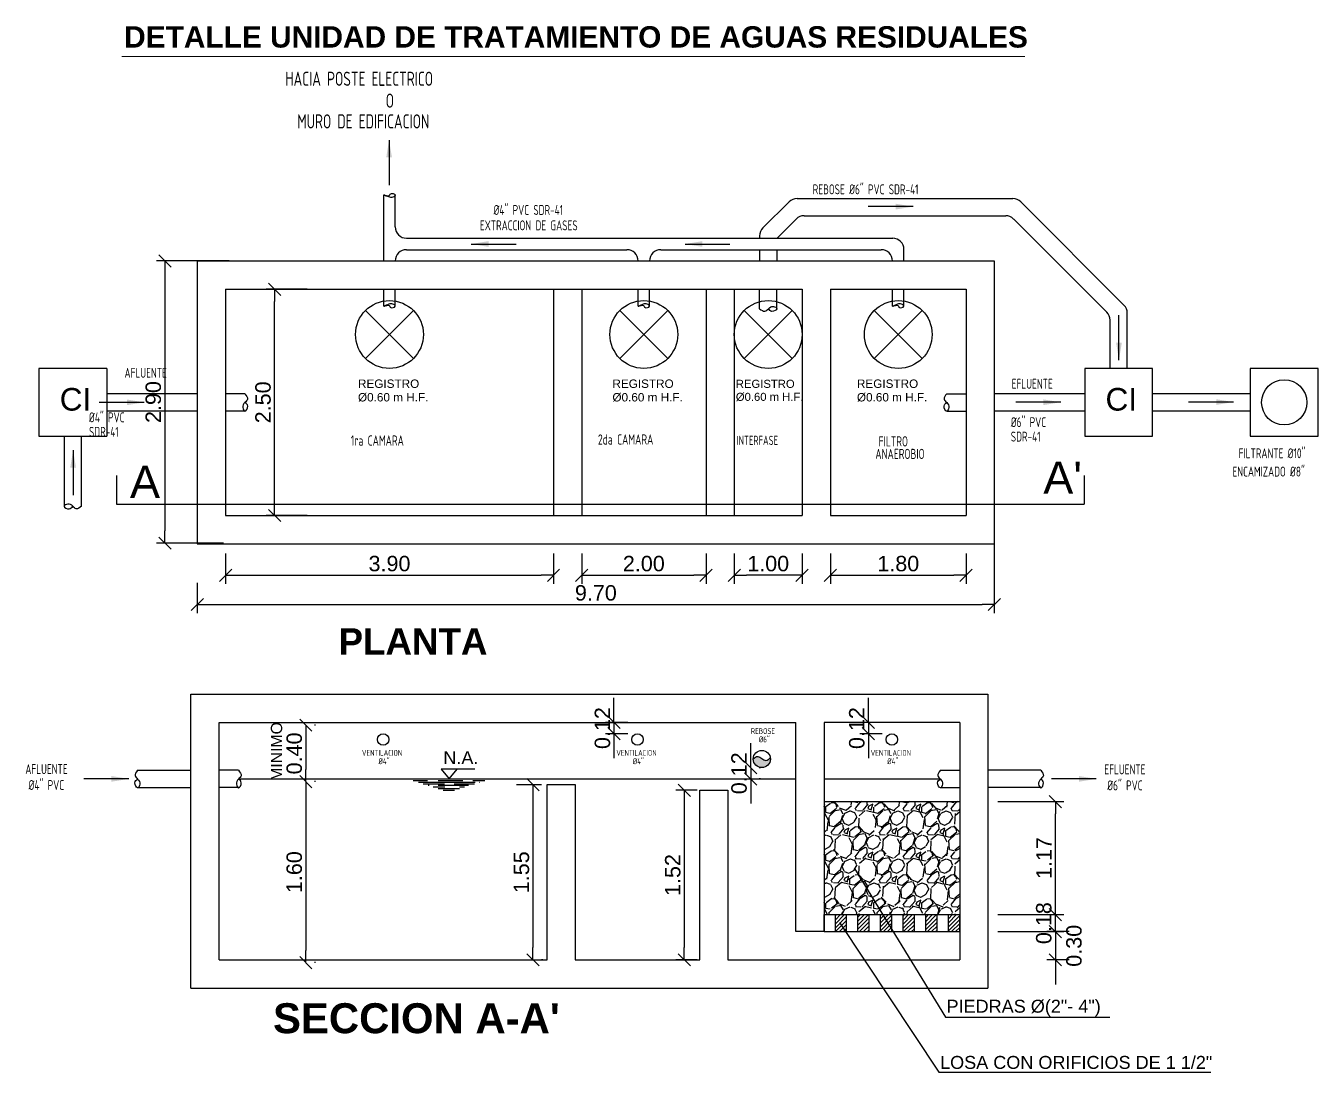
# Model space of a CAD drawing. Header units: feet. Extents: x 1019 to 2236, y -546 to 122.
# Drawn here: x 1083.32 to 1096.74, y -405.9 to -395.04 of the extents above; entities that cross this region are included whole.
import ezdxf

# ---------------------------------------------------------------- set-up
doc = ezdxf.new("R2010")
doc.units = ezdxf.units.FT
doc.header["$LTSCALE"] = 0.05
doc.header["$MEASUREMENT"] = 0
doc.layers.add('DAVID', color=5, linetype='Continuous')
doc.layers.add('S-TEXTO', color=3, linetype='Continuous')
doc.styles.add('arial', font='arial.ttf', dxfattribs={"height": 0.16})
doc.styles.add('RS80', font='archquik.shx', dxfattribs={"height": 0.25})
doc.styles.get("Standard").update_dxf_attribs({"font": 'arial.ttf'})
doc.dimstyles.new('Arch', dxfattribs={"dimtxt": 0.075762, "dimasz": 0.112241, "dimexe": 0.15875, "dimexo": 0.079375, "dimgap": 0.001587, "dimtad": 1, "dimzin": 3, "dimdsep": 46, "dimtxsty": 'arial', "dimblk": 'VW_SLASH', "dimcen": 0, "dimdle": 0.001587, "dimazin": 0, "dimtfac": 0.8, "dimtix": 1, "dimtmove": 0, "dimatfit": 0, "dimldrblk": 'VW_FILLEDARROW', "dimfxl": 1, "dimfrac": 2, "dimtolj": 1, "dimtzin": 3, "dimarcsym": 0})
doc.dimstyles.get("Standard").update_dxf_attribs({"dimtxt": 0.18, "dimasz": 0.18, "dimexe": 0.18, "dimexo": 0.0625, "dimgap": 0.09, "dimtad": 0, "dimtih": 1, "dimtoh": 1, "dimdec": 4, "dimzin": 0, "dimdsep": 46, "dimtxsty": 'Standard', "dimcen": 0.09, "dimadec": 0, "dimazin": 0, "dimtfac": 1, "dimtdec": 4, "dimtofl": 0, "dimtmove": 0, "dimatfit": 3, "dimfxl": 1, "dimtolj": 1, "dimtzin": 0, "dimarcsym": 0})

# ---------------------------------------------------------------- blocks, each defined once
blk = doc.blocks.new('VW_SLASH')
at = {"color": 0, "linetype": 'ByBlock', "lineweight": -2}
blk.add_line((0, 0), (-1, 0), dxfattribs=at)
at = {"color": 0, "linetype": 'ByBlock', "lineweight": 20}
blk.add_line((-0.5, -0.5), (0.5, 0.5), dxfattribs=at)
blk = doc.blocks.new('*D83')
at = {"color": 0, "linetype": 'Continuous', "lineweight": -2, "transparency": 16777216}
for p, q in [((1086.24, -397.775), (1085.815, -397.775)), ((1085.904, -399.995), (1085.904, -397.902)), ((1086.24, -400.122), (1085.815, -400.122))]:
    blk.add_line(p, q, dxfattribs=at)
at = {"layer": 'Defpoints', "color": 0, "linetype": 'Continuous', "transparency": 16777216}
for p in [(1085.904, -397.775), (1086.341, -397.775), (1086.341, -400.122)]:
    blk.add_point(p, dxfattribs=at)
at = {"color": 0, "linetype": 'Continuous', "lineweight": -2, "transparency": 16777216, "xscale": 0.127000254000508, "yscale": 0.127000254000508, "zscale": 0.127000254000508}
for p, rotation in [((1085.904, -397.775), 90), ((1085.904, -400.122), 270)]:
    blk.add_blockref('VW_SLASH', p, dxfattribs=dict(at, rotation=rotation))
at = {"color": 0, "linetype": 'Continuous', "lineweight": 9, "transparency": 16777216, "insert": (1085.784, -398.948), "char_height": 0.16, "attachment_point": 5, "rotation": 90, "style": 'arial'}
blk.add_mtext('\\A1;2.50', dxfattribs=at)
blk = doc.blocks.new('VW_FILLEDARROW')
at = {"color": 0, "lineweight": -2}
blk.add_solid([(0, 0), (-1.41, -0.38), (-1.41, 0.38)], dxfattribs=at)
blk = doc.blocks.new('*D84')
at = {"color": 0, "linetype": 'Continuous', "lineweight": -2, "transparency": 16777216}
for p, q in [((1088.416, -402.915), (1088.674, -402.915)), ((1088.585, -403.042), (1088.585, -404.606)), ((1088.686, -404.733), (1088.674, -404.733))]:
    blk.add_line(p, q, dxfattribs=at)
at = {"layer": 'Defpoints', "color": 0, "linetype": 'Continuous', "transparency": 16777216}
for p in [(1088.315, -402.915), (1088.585, -404.733), (1088.585, -404.733)]:
    blk.add_point(p, dxfattribs=at)
at = {"color": 0, "linetype": 'Continuous', "lineweight": -2, "transparency": 16777216, "xscale": 0.127000254000508, "yscale": 0.127000254000508, "zscale": 0.127000254000508}
for p, rotation in [((1088.585, -402.915), 90), ((1088.585, -404.733), 270)]:
    blk.add_blockref('VW_SLASH', p, dxfattribs=dict(at, rotation=rotation))
at = {"color": 0, "linetype": 'Continuous', "lineweight": 9, "transparency": 16777216, "insert": (1088.466, -403.824), "char_height": 0.16, "attachment_point": 5, "rotation": 90, "style": 'arial'}
blk.add_mtext('\\A1;1.55', dxfattribs=at)
blk = doc.blocks.new('*D85')
at = {"color": 0, "linetype": 'Continuous', "lineweight": -2, "transparency": 16777216}
for p, q in [((1090.288, -402.973), (1090.068, -402.973)), ((1090.156, -403.1), (1090.156, -404.606)), ((1090.288, -404.733), (1090.068, -404.733))]:
    blk.add_line(p, q, dxfattribs=at)
at = {"layer": 'Defpoints', "color": 0, "linetype": 'Continuous', "transparency": 16777216}
for p in [(1090.389, -402.973), (1090.156, -404.733), (1090.389, -404.733)]:
    blk.add_point(p, dxfattribs=at)
at = {"color": 0, "linetype": 'Continuous', "lineweight": -2, "transparency": 16777216, "xscale": 0.127000254000508, "yscale": 0.127000254000508, "zscale": 0.127000254000508}
for p, rotation in [((1090.156, -402.973), 90), ((1090.156, -404.733), 270)]:
    blk.add_blockref('VW_SLASH', p, dxfattribs=dict(at, rotation=rotation))
at = {"color": 0, "linetype": 'Continuous', "lineweight": 9, "transparency": 16777216, "insert": (1090.037, -403.853), "char_height": 0.16, "attachment_point": 5, "rotation": 90, "style": 'arial'}
blk.add_mtext('\\A1;1.52', dxfattribs=at)
blk = doc.blocks.new('*D86')
at = {"color": 0, "linetype": 'Continuous', "lineweight": -2, "transparency": 16777216}
for p, q in [((1086.328, -402.884), (1086.317, -402.884)), ((1086.228, -403.011), (1086.228, -404.635)), ((1086.328, -404.762), (1086.317, -404.762))]:
    blk.add_line(p, q, dxfattribs=at)
at = {"layer": 'Defpoints', "color": 0, "linetype": 'Continuous', "transparency": 16777216}
for p in [(1086.228, -402.884), (1086.228, -404.762), (1086.228, -404.762)]:
    blk.add_point(p, dxfattribs=at)
at = {"color": 0, "linetype": 'Continuous', "lineweight": -2, "transparency": 16777216, "xscale": 0.127000254000508, "yscale": 0.127000254000508, "zscale": 0.127000254000508}
for p, rotation in [((1086.228, -402.884), 90), ((1086.228, -404.762), 270)]:
    blk.add_blockref('VW_SLASH', p, dxfattribs=dict(at, rotation=rotation))
at = {"color": 0, "linetype": 'Continuous', "lineweight": 9, "transparency": 16777216, "insert": (1086.108, -403.823), "char_height": 0.16, "attachment_point": 5, "rotation": 90, "style": 'arial'}
blk.add_mtext('\\A1;1.60', dxfattribs=at)
blk = doc.blocks.new('*D87')
at = {"color": 0, "linetype": 'Continuous', "lineweight": -2, "transparency": 16777216}
for p, q in [((1086.328, -402.298), (1086.317, -402.298)), ((1086.228, -402.425), (1086.228, -402.757)), ((1086.328, -402.884), (1086.317, -402.884))]:
    blk.add_line(p, q, dxfattribs=at)
at = {"layer": 'Defpoints', "color": 0, "linetype": 'Continuous', "transparency": 16777216}
for p in [(1086.228, -402.298), (1086.228, -402.884), (1086.228, -402.884)]:
    blk.add_point(p, dxfattribs=at)
at = {"color": 0, "linetype": 'Continuous', "lineweight": -2, "transparency": 16777216, "xscale": 0.127000254000508, "yscale": 0.127000254000508, "zscale": 0.127000254000508}
for p, rotation in [((1086.228, -402.298), 90), ((1086.228, -402.884), 270)]:
    blk.add_blockref('VW_SLASH', p, dxfattribs=dict(at, rotation=rotation))
at = {"color": 0, "linetype": 'Continuous', "lineweight": 9, "transparency": 16777216, "insert": (1086.108, -402.591), "char_height": 0.16, "attachment_point": 5, "rotation": 90, "style": 'arial'}
blk.add_mtext('\\A1;0.40', dxfattribs=at)
blk = doc.blocks.new('*D88')
at = {"color": 0, "linetype": 'Continuous', "lineweight": -2, "transparency": 16777216}
for p, q in [((1093.409, -403.091), (1094.097, -403.091)), ((1094.008, -404.137), (1094.008, -403.218)), ((1093.409, -404.264), (1094.097, -404.264))]:
    blk.add_line(p, q, dxfattribs=at)
at = {"layer": 'Defpoints', "color": 0, "linetype": 'Continuous', "transparency": 16777216}
for p in [(1093.308, -403.091), (1094.008, -403.091), (1093.308, -404.264)]:
    blk.add_point(p, dxfattribs=at)
at = {"color": 0, "linetype": 'Continuous', "lineweight": -2, "transparency": 16777216, "xscale": 0.127000254000508, "yscale": 0.127000254000508, "zscale": 0.127000254000508}
for p, rotation in [((1094.008, -403.091), 90), ((1094.008, -404.264), 270)]:
    blk.add_blockref('VW_SLASH', p, dxfattribs=dict(at, rotation=rotation))
at = {"color": 0, "linetype": 'Continuous', "lineweight": 9, "transparency": 16777216, "insert": (1093.889, -403.677), "char_height": 0.16, "attachment_point": 5, "rotation": 90, "style": 'arial'}
blk.add_mtext('\\A1;1.17', dxfattribs=at)
blk = doc.blocks.new('*D89')
at = {"color": 0, "linetype": 'Continuous', "lineweight": -2, "transparency": 16777216}
for p, q in [((1094.008, -404.137), (1094.008, -404.01)), ((1093.409, -404.264), (1094.097, -404.264)), ((1094.008, -404.44), (1094.008, -404.264)), ((1093.409, -404.44), (1094.097, -404.44)), ((1094.008, -404.567), (1094.008, -404.694))]:
    blk.add_line(p, q, dxfattribs=at)
at = {"layer": 'Defpoints', "color": 0, "linetype": 'Continuous', "transparency": 16777216}
for p in [(1093.308, -404.264), (1094.008, -404.264), (1093.308, -404.44)]:
    blk.add_point(p, dxfattribs=at)
at = {"color": 0, "linetype": 'Continuous', "lineweight": -2, "transparency": 16777216, "xscale": 0.127000254000508, "yscale": 0.127000254000508, "zscale": 0.127000254000508}
for p, rotation in [((1094.008, -404.264), 270), ((1094.008, -404.44), 90)]:
    blk.add_blockref('VW_SLASH', p, dxfattribs=dict(at, rotation=rotation))
at = {"color": 0, "linetype": 'Continuous', "lineweight": 9, "transparency": 16777216, "insert": (1093.888, -404.352), "char_height": 0.16, "attachment_point": 5, "rotation": 90, "style": 'arial'}
blk.add_mtext('\\A1;0.18', dxfattribs=at)
blk = doc.blocks.new('*D102')
at = {"color": 0, "linetype": 'Continuous', "lineweight": -2, "transparency": 16777216}
for p, q in [((1085.395, -400.516), (1085.395, -400.831)), ((1088.798, -400.516), (1088.798, -400.831)), ((1085.522, -400.742), (1088.671, -400.742))]:
    blk.add_line(p, q, dxfattribs=at)
at = {"layer": 'Defpoints', "color": 0, "linetype": 'Continuous', "transparency": 16777216}
for p in [(1085.395, -400.415), (1088.798, -400.415), (1088.798, -400.742)]:
    blk.add_point(p, dxfattribs=at)
at = {"color": 0, "linetype": 'Continuous', "lineweight": -2, "transparency": 16777216, "xscale": 0.127000254000508, "yscale": 0.127000254000508, "zscale": 0.127000254000508, "rotation": 180}
blk.add_blockref('VW_SLASH', (1085.395, -400.742), dxfattribs=at)
at = {"color": 0, "linetype": 'Continuous', "lineweight": -2, "transparency": 16777216, "xscale": 0.127000254000508, "yscale": 0.127000254000508, "zscale": 0.127000254000508}
blk.add_blockref('VW_SLASH', (1088.798, -400.742), dxfattribs=at)
at = {"color": 0, "linetype": 'Continuous', "lineweight": 9, "transparency": 16777216, "insert": (1087.096, -400.622), "char_height": 0.16, "attachment_point": 5, "style": 'arial'}
blk.add_mtext('\\A1;3.90', dxfattribs=at)
blk = doc.blocks.new('*D103')
at = {"color": 0, "linetype": 'Continuous', "lineweight": -2, "transparency": 16777216}
for p, q in [((1089.091, -400.516), (1089.091, -400.831)), ((1090.382, -400.516), (1090.382, -400.831)), ((1089.218, -400.742), (1090.255, -400.742))]:
    blk.add_line(p, q, dxfattribs=at)
at = {"layer": 'Defpoints', "color": 0, "linetype": 'Continuous', "transparency": 16777216}
for p in [(1089.091, -400.415), (1090.382, -400.415), (1090.382, -400.742)]:
    blk.add_point(p, dxfattribs=at)
at = {"color": 0, "linetype": 'Continuous', "lineweight": -2, "transparency": 16777216, "xscale": 0.127000254000508, "yscale": 0.127000254000508, "zscale": 0.127000254000508, "rotation": 180}
blk.add_blockref('VW_SLASH', (1089.091, -400.742), dxfattribs=at)
at = {"color": 0, "linetype": 'Continuous', "lineweight": -2, "transparency": 16777216, "xscale": 0.127000254000508, "yscale": 0.127000254000508, "zscale": 0.127000254000508}
blk.add_blockref('VW_SLASH', (1090.382, -400.742), dxfattribs=at)
at = {"color": 0, "linetype": 'Continuous', "lineweight": 9, "transparency": 16777216, "insert": (1089.736, -400.622), "char_height": 0.16, "attachment_point": 5, "style": 'arial'}
blk.add_mtext('\\A1;2.00', dxfattribs=at)
blk = doc.blocks.new('*D104')
at = {"color": 0, "linetype": 'Continuous', "lineweight": -2, "transparency": 16777216}
for p, q in [((1090.675, -400.516), (1090.675, -400.831)), ((1091.379, -400.516), (1091.379, -400.831)), ((1091.252, -400.742), (1090.802, -400.742))]:
    blk.add_line(p, q, dxfattribs=at)
at = {"layer": 'Defpoints', "color": 0, "linetype": 'Continuous', "transparency": 16777216}
for p in [(1090.675, -400.415), (1091.379, -400.415), (1090.675, -400.742)]:
    blk.add_point(p, dxfattribs=at)
at = {"color": 0, "linetype": 'Continuous', "lineweight": -2, "transparency": 16777216, "xscale": 0.127000254000508, "yscale": 0.127000254000508, "zscale": 0.127000254000508, "rotation": 180}
blk.add_blockref('VW_SLASH', (1090.675, -400.742), dxfattribs=at)
at = {"color": 0, "linetype": 'Continuous', "lineweight": -2, "transparency": 16777216, "xscale": 0.127000254000508, "yscale": 0.127000254000508, "zscale": 0.127000254000508}
blk.add_blockref('VW_SLASH', (1091.379, -400.742), dxfattribs=at)
at = {"color": 0, "linetype": 'Continuous', "lineweight": 9, "transparency": 16777216, "insert": (1091.027, -400.622), "char_height": 0.16, "attachment_point": 5, "style": 'arial'}
blk.add_mtext('\\A1;1.00', dxfattribs=at)
blk = doc.blocks.new('*D105')
at = {"color": 0, "linetype": 'Continuous', "lineweight": -2, "transparency": 16777216}
for p, q in [((1091.673, -400.516), (1091.673, -400.831)), ((1093.081, -400.516), (1093.081, -400.831)), ((1091.8, -400.742), (1092.954, -400.742))]:
    blk.add_line(p, q, dxfattribs=at)
at = {"layer": 'Defpoints', "color": 0, "linetype": 'Continuous', "transparency": 16777216}
for p in [(1091.673, -400.415), (1093.081, -400.415), (1093.081, -400.742)]:
    blk.add_point(p, dxfattribs=at)
at = {"color": 0, "linetype": 'Continuous', "lineweight": -2, "transparency": 16777216, "xscale": 0.127000254000508, "yscale": 0.127000254000508, "zscale": 0.127000254000508, "rotation": 180}
blk.add_blockref('VW_SLASH', (1091.673, -400.742), dxfattribs=at)
at = {"color": 0, "linetype": 'Continuous', "lineweight": -2, "transparency": 16777216, "xscale": 0.127000254000508, "yscale": 0.127000254000508, "zscale": 0.127000254000508}
blk.add_blockref('VW_SLASH', (1093.081, -400.742), dxfattribs=at)
at = {"color": 0, "linetype": 'Continuous', "lineweight": 9, "transparency": 16777216, "insert": (1092.377, -400.622), "char_height": 0.16, "attachment_point": 5, "style": 'arial'}
blk.add_mtext('\\A1;1.80', dxfattribs=at)
blk = doc.blocks.new('*D90')
at = {"color": 0, "linetype": 'Continuous', "lineweight": -2, "transparency": 16777216}
for p, q in [((1090.845, -402.612), (1090.845, -402.485)), ((1090.845, -402.739), (1090.845, -402.856)), ((1090.946, -402.739), (1090.934, -402.739)), ((1090.946, -402.856), (1090.934, -402.856)), ((1090.845, -402.983), (1090.845, -403.11))]:
    blk.add_line(p, q, dxfattribs=at)
at = {"layer": 'Defpoints', "color": 0, "linetype": 'Continuous', "transparency": 16777216}
for p in [(1090.845, -402.739), (1090.845, -402.856), (1090.845, -402.856)]:
    blk.add_point(p, dxfattribs=at)
at = {"color": 0, "linetype": 'Continuous', "lineweight": -2, "transparency": 16777216, "xscale": 0.127000254000508, "yscale": 0.127000254000508, "zscale": 0.127000254000508}
for p, rotation in [((1090.845, -402.739), 270), ((1090.845, -402.856), 90)]:
    blk.add_blockref('VW_SLASH', p, dxfattribs=dict(at, rotation=rotation))
at = {"color": 0, "linetype": 'Continuous', "lineweight": 9, "transparency": 16777216, "insert": (1090.725, -402.797), "char_height": 0.16, "attachment_point": 5, "rotation": 90, "style": 'arial'}
blk.add_mtext('\\A1;0.12', dxfattribs=at)
blk = doc.blocks.new('*D91')
at = {"color": 0, "linetype": 'Continuous', "lineweight": -2, "transparency": 16777216}
for p, q in [((1089.426, -402.142), (1089.426, -402.015)), ((1089.57, -402.269), (1089.337, -402.269)), ((1089.426, -402.269), (1089.426, -402.386)), ((1089.57, -402.386), (1089.337, -402.386)), ((1089.426, -402.513), (1089.426, -402.64))]:
    blk.add_line(p, q, dxfattribs=at)
at = {"layer": 'Defpoints', "color": 0, "linetype": 'Continuous', "transparency": 16777216}
for p in [(1089.67, -402.269), (1089.426, -402.386), (1089.67, -402.386)]:
    blk.add_point(p, dxfattribs=at)
at = {"color": 0, "linetype": 'Continuous', "lineweight": -2, "transparency": 16777216, "xscale": 0.127000254000508, "yscale": 0.127000254000508, "zscale": 0.127000254000508}
for p, rotation in [((1089.426, -402.269), 270), ((1089.426, -402.386), 90)]:
    blk.add_blockref('VW_SLASH', p, dxfattribs=dict(at, rotation=rotation))
at = {"color": 0, "linetype": 'Continuous', "lineweight": 9, "transparency": 16777216, "insert": (1089.307, -402.328), "char_height": 0.16, "attachment_point": 5, "rotation": 90, "style": 'arial'}
blk.add_mtext('\\A1;0.12', dxfattribs=at)
blk = doc.blocks.new('*D92')
at = {"color": 0, "linetype": 'Continuous', "lineweight": -2, "transparency": 16777216}
for p, q in [((1092.067, -402.142), (1092.067, -402.015)), ((1092.21, -402.269), (1091.978, -402.269)), ((1092.067, -402.269), (1092.067, -402.386)), ((1092.21, -402.386), (1091.978, -402.386)), ((1092.067, -402.513), (1092.067, -402.64))]:
    blk.add_line(p, q, dxfattribs=at)
at = {"layer": 'Defpoints', "color": 0, "linetype": 'Continuous', "transparency": 16777216}
for p in [(1092.311, -402.269), (1092.067, -402.386), (1092.311, -402.386)]:
    blk.add_point(p, dxfattribs=at)
at = {"color": 0, "linetype": 'Continuous', "lineweight": -2, "transparency": 16777216, "xscale": 0.127000254000508, "yscale": 0.127000254000508, "zscale": 0.127000254000508}
for p, rotation in [((1092.067, -402.269), 270), ((1092.067, -402.386), 90)]:
    blk.add_blockref('VW_SLASH', p, dxfattribs=dict(at, rotation=rotation))
at = {"color": 0, "linetype": 'Continuous', "lineweight": 9, "transparency": 16777216, "insert": (1091.947, -402.328), "char_height": 0.16, "attachment_point": 5, "rotation": 90, "style": 'arial'}
blk.add_mtext('\\A1;0.12', dxfattribs=at)
blk = doc.blocks.new('*D93')
at = {"color": 0, "linetype": 'Continuous', "lineweight": -2, "transparency": 16777216}
for p, q in [((1094.008, -404.313), (1094.008, -404.186)), ((1094.151, -404.44), (1093.919, -404.44)), ((1094.008, -404.44), (1094.008, -404.733)), ((1094.151, -404.733), (1093.919, -404.733)), ((1094.008, -404.86), (1094.008, -404.987))]:
    blk.add_line(p, q, dxfattribs=at)
at = {"layer": 'Defpoints', "color": 0, "linetype": 'Continuous', "transparency": 16777216}
for p in [(1094.252, -404.44), (1094.008, -404.733), (1094.252, -404.733)]:
    blk.add_point(p, dxfattribs=at)
at = {"color": 0, "linetype": 'Continuous', "lineweight": -2, "transparency": 16777216, "xscale": 0.127000254000508, "yscale": 0.127000254000508, "zscale": 0.127000254000508}
for p, rotation in [((1094.008, -404.44), 270), ((1094.008, -404.733), 90)]:
    blk.add_blockref('VW_SLASH', p, dxfattribs=dict(at, rotation=rotation))
at = {"color": 0, "linetype": 'Continuous', "lineweight": 9, "transparency": 16777216, "insert": (1094.201, -404.587), "char_height": 0.16, "attachment_point": 5, "rotation": 90, "style": 'arial'}
blk.add_mtext('\\A1;0.30', dxfattribs=at)
blk = doc.blocks.new('*D113')
at = {"color": 0, "linetype": 'Continuous', "lineweight": -2, "transparency": 16777216}
for p, q in [((1093.374, -400.228), (1093.374, -401.135)), ((1085.101, -400.82), (1085.101, -401.135)), ((1085.228, -401.046), (1093.247, -401.046))]:
    blk.add_line(p, q, dxfattribs=at)
at = {"layer": 'Defpoints', "color": 0, "linetype": 'Continuous', "transparency": 16777216}
for p in [(1093.374, -400.127), (1085.101, -400.719), (1093.374, -401.046)]:
    blk.add_point(p, dxfattribs=at)
at = {"color": 0, "linetype": 'Continuous', "lineweight": -2, "transparency": 16777216, "xscale": 0.127000254000508, "yscale": 0.127000254000508, "zscale": 0.127000254000508, "rotation": 180}
blk.add_blockref('VW_SLASH', (1085.101, -401.046), dxfattribs=at)
at = {"color": 0, "linetype": 'Continuous', "lineweight": -2, "transparency": 16777216, "xscale": 0.127000254000508, "yscale": 0.127000254000508, "zscale": 0.127000254000508}
blk.add_blockref('VW_SLASH', (1093.374, -401.046), dxfattribs=at)
at = {"color": 0, "linetype": 'Continuous', "lineweight": 9, "transparency": 16777216, "insert": (1089.238, -400.926), "char_height": 0.16, "attachment_point": 5, "style": 'arial'}
blk.add_mtext('\\A1;9.70', dxfattribs=at)
blk = doc.blocks.new('*D123')
at = {"color": 0, "linetype": 'Continuous', "lineweight": -2, "transparency": 16777216}
for p, q in [((1085.433, -397.481), (1084.676, -397.481)), ((1084.765, -397.608), (1084.765, -400.282)), ((1085.373, -400.409), (1084.676, -400.409))]:
    blk.add_line(p, q, dxfattribs=at)
at = {"layer": 'Defpoints', "color": 0, "linetype": 'Continuous', "transparency": 16777216}
for p in [(1085.533, -397.481), (1084.765, -400.409), (1085.474, -400.409)]:
    blk.add_point(p, dxfattribs=at)
at = {"color": 0, "linetype": 'Continuous', "lineweight": -2, "transparency": 16777216, "xscale": 0.127000254000508, "yscale": 0.127000254000508, "zscale": 0.127000254000508}
for p, rotation in [((1084.765, -397.481), 90), ((1084.765, -400.409), 270)]:
    blk.add_blockref('VW_SLASH', p, dxfattribs=dict(at, rotation=rotation))
at = {"color": 0, "linetype": 'Continuous', "lineweight": 9, "transparency": 16777216, "insert": (1084.645, -398.945), "char_height": 0.16, "attachment_point": 5, "rotation": 90, "style": 'arial'}
blk.add_mtext('\\A1;2.90', dxfattribs=at)

msp = doc.modelspace()

# ---------------------------------------------------------------- hatches: boundary and pattern name
h = msp.add_hatch(color=4)
edge = h.paths.add_edge_path()
edge.add_spline(control_points=[(1091.049, -402.635), (1091.034, -402.65), (1090.993, -402.69), (1090.932, -402.6), (1090.888, -402.634), (1090.872, -402.646)], knot_values=[0, 0, 0, 0, 0.046994, 0.127183, 0.172323, 0.172323, 0.172323, 0.172323], degree=3, periodic=0)
edge.add_arc((1090.961, -402.649), 0.0894, 177.7118, 180)
edge.add_arc((1090.961, -402.649), 0.0894, 180, 360)
edge.add_arc((1090.961, -402.649), 0.0894, 0, 9.1797)
h = msp.add_hatch()
h.set_pattern_fill('ANSI31', scale=0.234694, style=0)
h.set_pattern_definition([(45, (1062.494372, -424.669562), (-0.020744225, 0.020744225), [])])
h.paths.add_polyline_path([(1091.841, -404.264), (1091.724, -404.264), (1091.724, -404.44), (1091.841, -404.44)])
h.paths.add_polyline_path([(1092.076, -404.264), (1091.959, -404.264), (1091.959, -404.44), (1092.076, -404.44)])
h.paths.add_polyline_path([(1092.311, -404.264), (1092.193, -404.264), (1092.193, -404.44), (1092.311, -404.44)])
h.paths.add_polyline_path([(1092.545, -404.264), (1092.428, -404.264), (1092.428, -404.44), (1092.545, -404.44)])
h.paths.add_polyline_path([(1092.78, -404.264), (1092.663, -404.264), (1092.663, -404.44), (1092.78, -404.44)])
h.paths.add_polyline_path([(1093.015, -404.264), (1092.897, -404.264), (1092.897, -404.44), (1093.015, -404.44)])
at = {"layer": 'DAVID'}
h = msp.add_hatch(dxfattribs=at)
h.set_pattern_fill('GRAVEL', color=8, scale=0.352041, angle=45, style=0)
h.set_pattern_definition([(273.0128, (1062.424672, -424.241402), (0.248931474, -4.231821785), [0.0473622, -4.6888673]), (229.9697, (1062.427161, -424.288698), (2.73824012, 3.236097191), [0.081275, -8.0462266]), (177.5104, (1062.374886, -424.350931), (5.227544538, -0.248935169), [0.057308, -5.6735068]), (312.2737, (1062.340035, -424.510247), (-4.729684355, 5.227543771), [0.0740124, -7.3272293]), (337.8337, (1062.389821, -424.565012), (-4.231823464, 1.7425115374), [0.072575, -7.1849396]), (42.2737, (1062.457033, -424.592394), (-5.227543771, -4.729684355), [0.0740124, -7.3272293]), (82.6942, (1062.511797, -424.542608), (-0.7467963154, -5.725405528), [0.0978777, -9.68988]), (117.2553, (1062.524244, -424.445525), (-3.733956875, 7.218992026), [0.0924066, -9.148255]), (166.4296, (1062.481926, -424.363378), (-5.227545503, 1.244650212), [0.074263, -7.3520535]), (220.2364, (1062.409736, -424.345952), (2.987166522, 2.489309338), [0.0847828, -4.1543544]), (267.3974, (1062.345014, -424.400717), (-0.2489345004, -5.725405947), [0.1096425, -10.8546175]), (183.8141, (1062.588966, -424.266295), (-3.236099158, -0.248932102), [0.0374223, -3.7048264]), (216.4692, (1062.551626, -424.268784), (3.733962034, 2.738235298), [0.0711958, -7.0483962]), (270, (1062.49437, -424.3111), (0.2489308, -0.2489308), [0.049786, -0.4480752]), (248.1986, (1062.447075, -424.298656), (0.7467917, 1.74251516), [0.0268108, -2.654255]), (336.8014, (1062.43712, -424.32355), (-0.99572284, 0.49786149), [0.037916, -1.857884]), (75.9638, (1062.47197, -424.338485), (0.24892959, 1.24465362), [0.0615822, -1.991153]), (206.5651, (1062.4869, -424.27874), (0.7467918, 0.2489312), [0.04453, -1.068722]), (61.3895, (1062.292738, -424.467929), (1.742517258, 3.236097826), [0.0623817, -6.1758037]), (115.3462, (1062.32261, -424.413164), (1.742516611, -3.733959841), [0.0523348, -5.1811336]), (338.1986, (1062.43712, -424.228955), (-1.74251516, 0.7467917), [0.053621, -2.6274445]), (28.6105, (1062.486904, -424.24887), (-3.236097826, -1.742517258), [0.0623817, -6.1758037]), (24.444, (1062.447075, -424.622266), (-1.74251436, -0.746793554), [0.0601568, -2.9476844]), (339.7751, (1062.50184, -424.597373), (-3.9828901, 1.493586993), [0.0504046, -4.990058]), (111.8014, (1062.68854, -424.475396), (-0.7467917, 1.74251516), [0.053621, -2.6274445]), (62.354, (1062.668624, -424.42561), (-2.240378167, -4.231821025), [0.059013, -5.8422725]), (114.444, (1062.566562, -424.597373), (0.746793554, -1.74251436), [0.0300784, -2.9777628]), (146.3099, (1062.6736, -424.49033), (-1.2446531, 0.74679288), [0.0179506, -1.777114]), (210.9638, (1062.65867, -424.480375), (0.99572245, 0.49786202), [0.072575, -1.3789277]), (231.009, (1062.596434, -424.517715), (2.240376403, 2.738237462), [0.0672575, -6.6584796]), (348.6901, (1062.49437, -424.36089), (-0.74679232, 0.24893026), [0.050772, -1.2185303]), (38.1572, (1062.544158, -424.370846), (4.729685123, 3.7339583434), [0.0886419, -8.7755285]), (105.9454, (1062.61386, -424.31608), (0.746792187, -2.738237797), [0.0362448, -3.588241]), (135, (1062.6039, -424.28123), (-0.4978614, 9e-17), [0.0211225, -0.3309187]), (165.2564, (1062.583987, -424.515225), (2.738237033, -0.746793983), [0.048907, -4.8418053]), (93.0128, (1062.53669, -424.50278), (-0.248931474, 4.231821785), [0.0947244, -4.641505]), (45, (1062.5317, -424.4082), (0, 0.4978614), [0.0915307, -0.2605105]), (10.3048, (1062.596434, -424.343463), (-4.231822605, -0.746788526), [0.0556626, -5.510597]), (299.0546, (1062.6512, -424.333506), (0.74679216, -1.2446535), [0.051258, -2.5116406]), (252.646, (1062.676092, -424.378313), (-2.2403733316, -7.2189911613), [0.0834566, -8.262221]), (220.4261, (1062.651199, -424.457971), (-3.4850286376, -2.987169827), [0.0882916, -8.7408563])])
h.paths.add_polyline_path([(1093.015, -403.091), (1091.607, -403.091), (1091.607, -404.264), (1093.015, -404.264)])

# ---------------------------------------------------------------- linework, layer by layer
at = {"color": 3, "linetype": 'Continuous', "lineweight": 5}
msp.add_line((1084.319, -395.36), (1093.691, -395.36), dxfattribs=at)
at = {"color": 3}
for p, q in [((1087.036, -397.481), (1087.036, -396.796)), ((1087.156, -397.128), (1087.156, -396.796)), ((1087.273, -397.245), (1092.319, -397.245)), ((1087.273, -397.364), (1089.559, -397.364)), ((1089.913, -397.364), (1092.2, -397.364)), ((1092.436, -397.481), (1092.436, -397.362)), ((1087.036, -397.951), (1087.036, -397.775)), ((1087.156, -397.951), (1087.156, -397.775)), ((1089.677, -397.951), (1089.677, -397.775)), ((1089.796, -397.951), (1089.796, -397.775)), ((1092.317, -397.951), (1092.317, -397.775)), ((1092.436, -397.951), (1092.436, -397.775))]:
    msp.add_line(p, q, dxfattribs=at)
at = {"color": 4}
for p, q in [((1090.972, -397.138), (1091.243, -396.868)), ((1091.326, -396.833), (1093.567, -396.833)), ((1094.72, -397.938), (1093.649, -396.868)), ((1091.117, -397.247), (1091.317, -397.046)), ((1091.4, -397.012), (1093.492, -397.012)), ((1094.541, -398.012), (1093.575, -397.046)), ((1090.938, -397.221), (1090.938, -397.245)), ((1090.938, -397.364), (1090.938, -397.481)), ((1091.117, -397.364), (1091.117, -397.481)), ((1090.938, -397.976), (1090.938, -397.775)), ((1091.117, -397.976), (1091.117, -397.775)), ((1094.576, -398.596), (1094.576, -398.095)), ((1094.754, -398.596), (1094.754, -398.021)), ((1085.101, -398.859), (1084.162, -398.859)), ((1085.595, -398.859), (1085.395, -398.859)), ((1092.88, -398.859), (1093.081, -398.859)), ((1094.313, -398.859), (1093.374, -398.859)), ((1096.031, -398.859), (1095.017, -398.859)), ((1085.101, -399.038), (1084.162, -399.038)), ((1085.595, -399.038), (1085.395, -399.038)), ((1092.88, -399.038), (1093.081, -399.038)), ((1094.313, -399.038), (1093.374, -399.038)), ((1096.031, -399.038), (1095.017, -399.038)), ((1083.721, -400.026), (1083.721, -399.3)), ((1083.9, -400.026), (1083.9, -399.3)), ((1084.482, -402.766), (1085.035, -402.766)), ((1085.529, -402.766), (1085.329, -402.766)), ((1092.814, -402.766), (1093.015, -402.766)), ((1093.856, -402.766), (1093.308, -402.766)), ((1084.482, -402.945), (1085.035, -402.945)), ((1085.529, -402.945), (1085.329, -402.945)), ((1092.814, -402.945), (1093.015, -402.945)), ((1093.856, -402.945), (1093.308, -402.945))]:
    msp.add_line(p, q, dxfattribs=at)
for p, q in [((1084.162, -398.596), (1083.458, -398.596)), ((1083.458, -398.596), (1083.458, -399.3)), ((1084.162, -398.596), (1084.162, -399.3)), ((1094.313, -398.596), (1094.313, -399.3)), ((1095.017, -398.596), (1094.313, -398.596)), ((1095.017, -399.3), (1095.017, -398.596)), ((1096.735, -398.596), (1096.031, -398.596)), ((1096.031, -398.596), (1096.031, -399.3)), ((1096.735, -399.3), (1096.735, -398.596)), ((1083.458, -399.3), (1084.162, -399.3)), ((1094.313, -399.3), (1095.017, -399.3)), ((1096.031, -399.3), (1096.735, -399.3))]:
    msp.add_line(p, q)
at = {"color": 2}
for p, q in [((1087.341, -402.872), (1087.492, -402.872)), ((1087.398, -402.888), (1087.985, -402.888)), ((1087.445, -402.905), (1087.666, -402.905)), ((1087.497, -402.922), (1087.507, -402.922)), ((1087.549, -402.938), (1087.671, -402.938)), ((1087.6, -402.872), (1087.856, -402.872)), ((1087.601, -402.922), (1087.915, -402.922)), ((1087.766, -402.905), (1087.98, -402.905)), ((1087.824, -402.938), (1087.876, -402.938)), ((1087.961, -402.872), (1088.085, -402.872)), ((1088.026, -402.888), (1088.032, -402.888)), ((1087.601, -402.955), (1087.824, -402.955)), ((1087.653, -402.972), (1087.772, -402.972))]:
    msp.add_line(p, q, dxfattribs=at)
at = {"color": 1}
msp.add_lwpolyline([(1087.982, -402.755), (1087.632, -402.755), (1087.715, -402.856), (1087.797, -402.755)], dxfattribs=at)
msp.add_circle((1096.383, -398.948), 0.235)
at = {"color": 3}
for centre in [(1087.03, -402.446), (1089.67, -402.446), (1092.311, -402.446)]:
    msp.add_circle(centre, 0.0596, dxfattribs=at)
at = {"color": 4}
msp.add_circle((1090.961, -402.649), 0.0894, dxfattribs=at)
for centre, start, end in [((1091.326, -396.951), 90, 135), ((1093.567, -396.951), 45, 90), ((1091.4, -397.129), 90, 135), ((1093.492, -397.129), 45, 90), ((1091.055, -397.221), 135, 180), ((1094.637, -398.021), 0, 45), ((1094.458, -398.095), 0, 45)]:
    msp.add_arc(centre, 0.117, start, end, dxfattribs=at)
at = {"color": 3}
for centre, start, end in [((1087.273, -397.128), 180, 270), ((1092.319, -397.362), 0, 90), ((1087.273, -397.481), 90, 180), ((1089.559, -397.481), 0, 90), ((1089.913, -397.481), 90, 180), ((1092.2, -397.481), 0, 90)]:
    msp.add_arc(centre, 0.117, start, end, dxfattribs=at)
for points in [[(1087.036, -396.796), (1087.09, -396.817), (1087.13, -396.819), (1087.156, -396.796), (1087.103, -396.787), (1087.093, -396.803), (1087.07, -396.805), (1087.036, -396.796)], [(1087.036, -397.951), (1087.09, -397.93), (1087.13, -397.928), (1087.156, -397.951), (1087.103, -397.96), (1087.093, -397.944), (1087.07, -397.942), (1087.036, -397.951)], [(1089.677, -397.951), (1089.73, -397.93), (1089.771, -397.928), (1089.796, -397.951), (1089.743, -397.96), (1089.733, -397.944), (1089.71, -397.942), (1089.677, -397.951)], [(1092.317, -397.951), (1092.37, -397.93), (1092.411, -397.928), (1092.436, -397.951), (1092.384, -397.96), (1092.373, -397.944), (1092.35, -397.942), (1092.317, -397.951)]]:
    msp.add_spline(points, degree=3, dxfattribs=at)
at = {"color": 4}
for points in [[(1090.938, -397.976), (1090.993, -398.003), (1091.029, -397.976), (1091.081, -397.953), (1091.118, -397.976), (1091.066, -398.004), (1091.029, -397.976)], [(1085.595, -398.859), (1085.622, -398.915), (1085.595, -398.95), (1085.573, -399.002), (1085.595, -399.039), (1085.624, -398.987), (1085.595, -398.95)], [(1092.88, -398.859), (1092.853, -398.915), (1092.88, -398.95), (1092.902, -399.002), (1092.88, -399.039), (1092.852, -398.987), (1092.88, -398.95)], [(1083.9, -400.026), (1083.844, -400.053), (1083.809, -400.026), (1083.757, -400.004), (1083.719, -400.026), (1083.771, -400.054), (1083.809, -400.026)], [(1090.872, -402.646), (1090.919, -402.622), (1091.003, -402.665), (1091.049, -402.635)], [(1084.482, -402.766), (1084.455, -402.822), (1084.482, -402.857), (1084.505, -402.91), (1084.482, -402.947), (1084.454, -402.895), (1084.482, -402.857)], [(1085.529, -402.766), (1085.556, -402.822), (1085.529, -402.857), (1085.507, -402.91), (1085.529, -402.947), (1085.558, -402.895), (1085.529, -402.857)], [(1092.814, -402.766), (1092.787, -402.822), (1092.814, -402.857), (1092.836, -402.91), (1092.814, -402.947), (1092.786, -402.895), (1092.814, -402.857)], [(1093.856, -402.766), (1093.883, -402.822), (1093.856, -402.857), (1093.834, -402.91), (1093.856, -402.947), (1093.884, -402.895), (1093.856, -402.857)]]:
    msp.add_spline(points, degree=3, dxfattribs=at)
at = {"layer": 'DAVID', "color": 6}
for p, q in [((1085.101, -397.481), (1085.101, -400.415)), ((1085.101, -397.481), (1093.374, -397.481)), ((1093.374, -397.481), (1093.374, -400.415)), ((1085.395, -397.775), (1091.379, -397.775)), ((1085.395, -397.775), (1085.395, -400.122)), ((1088.798, -397.775), (1088.798, -400.122)), ((1089.091, -397.775), (1089.091, -400.122)), ((1090.382, -397.775), (1090.382, -400.122)), ((1090.675, -397.775), (1090.675, -400.122)), ((1091.379, -397.775), (1091.379, -400.122)), ((1091.673, -397.775), (1091.673, -400.122)), ((1091.673, -397.775), (1093.081, -397.775)), ((1093.081, -397.775), (1093.081, -400.122)), ((1085.395, -400.122), (1091.379, -400.122)), ((1091.673, -400.122), (1093.081, -400.122)), ((1085.101, -400.415), (1093.374, -400.415)), ((1085.035, -401.976), (1093.308, -401.976)), ((1085.035, -405.027), (1085.035, -401.976)), ((1093.308, -401.976), (1093.308, -405.027)), ((1085.329, -404.733), (1085.329, -402.269)), ((1085.329, -402.269), (1091.313, -402.269)), ((1091.313, -404.44), (1091.313, -402.269)), ((1093.015, -402.269), (1091.607, -402.269)), ((1091.607, -402.269), (1091.607, -404.44)), ((1093.015, -402.269), (1093.015, -404.733)), ((1088.732, -404.733), (1088.732, -402.915)), ((1088.732, -402.915), (1089.025, -402.915)), ((1089.025, -402.915), (1089.025, -404.733)), ((1090.316, -404.733), (1090.316, -402.973)), ((1090.316, -402.973), (1090.609, -402.973)), ((1090.609, -402.973), (1090.609, -404.733)), ((1091.607, -404.44), (1091.313, -404.44)), ((1085.329, -404.733), (1088.732, -404.733)), ((1089.025, -404.733), (1090.316, -404.733)), ((1090.609, -404.733), (1093.015, -404.733)), ((1085.035, -405.027), (1093.308, -405.027))]:
    msp.add_line(p, q, dxfattribs=at)
at = {"layer": 'DAVID', "color": 5}
for p, q in [((1086.847, -397.995), (1087.345, -398.493)), ((1087.345, -397.995), (1086.847, -398.493)), ((1089.487, -397.995), (1089.985, -398.493)), ((1089.985, -397.995), (1089.487, -398.493)), ((1090.778, -397.995), (1091.276, -398.493)), ((1091.276, -397.995), (1090.778, -398.493)), ((1092.128, -397.995), (1092.626, -398.493)), ((1092.626, -397.995), (1092.128, -398.493))]:
    msp.add_line(p, q, dxfattribs=at)
at = {"layer": 'DAVID'}
for p, q in [((1084.262, -399.707), (1084.262, -400.005)), ((1094.307, -399.707), (1094.307, -400.005)), ((1084.262, -400.005), (1094.307, -400.005))]:
    msp.add_line(p, q, dxfattribs=at)
at = {"layer": 'DAVID', "color": 2}
for p, q in [((1085.531, -402.856), (1091.313, -402.856)), ((1091.607, -402.856), (1092.812, -402.856))]:
    msp.add_line(p, q, dxfattribs=at)
at = {"layer": 'DAVID', "color": 3}
for p, q in [((1091.607, -403.091), (1093.015, -403.091)), ((1091.924, -403.785), (1092.866, -405.326)), ((1091.766, -404.344), (1092.798, -405.898)), ((1092.866, -405.326), (1094.574, -405.326)), ((1092.798, -405.898), (1095.62, -405.898))]:
    msp.add_line(p, q, dxfattribs=at)
at = {"layer": 'DAVID', "color": 7}
for p, q in [((1091.607, -404.264), (1093.015, -404.264)), ((1091.607, -404.44), (1091.607, -404.264)), ((1091.724, -404.44), (1091.724, -404.264)), ((1091.841, -404.44), (1091.841, -404.264)), ((1091.959, -404.44), (1091.959, -404.264)), ((1092.076, -404.44), (1092.076, -404.264)), ((1092.193, -404.44), (1092.193, -404.264)), ((1092.311, -404.44), (1092.311, -404.264)), ((1092.428, -404.44), (1092.428, -404.264)), ((1092.545, -404.44), (1092.545, -404.264)), ((1092.663, -404.44), (1092.663, -404.264)), ((1092.78, -404.44), (1092.78, -404.264)), ((1092.897, -404.44), (1092.897, -404.264)), ((1093.015, -404.44), (1093.015, -404.264)), ((1091.607, -404.44), (1093.015, -404.44))]:
    msp.add_line(p, q, dxfattribs=at)
at = {"layer": 'DAVID', "color": 5}
for centre in [(1087.096, -398.244), (1089.736, -398.244), (1091.027, -398.244), (1092.377, -398.244)]:
    msp.add_circle(centre, 0.352, dxfattribs=at)

# ---------------------------------------------------------------- texts
at = {"color": 1, "linetype": 'Continuous', "lineweight": 9, "style": 'arial'}
msp.add_text('MINIMO', height=0.1173, rotation=90, dxfattribs=at).set_placement((1085.982, -402.876))
at = {"color": 3, "lineweight": 0, "attachment_point": 1, "line_spacing_factor": 0.967741, "style": 'arial'}
for s, insert, char_height in [('{\\fArial|b1|i0|c0|p0;DETALLE UNIDAD DE TRATAMIENTO DE AGUAS RESIDUALES}', (1084.342, -395.045), 0.22179), ('{\\fArial|b1|i0|c0|p0;PLANTA}', (1086.567, -401.292), 0.27295), ("{\\fArial|b1|i0|c0|p0;SECCION A-A'}", (1085.887, -405.183), 0.31117)]:
    msp.add_mtext(s, dxfattribs=dict(at, insert=insert, char_height=char_height))
at = {"char_height": 0.2347, "width": 0.44829, "attachment_point": 1}
for insert in [(1083.673, -398.799), (1094.528, -398.799)]:
    msp.add_mtext('CI', dxfattribs=dict(at, insert=insert))
at = {"color": 1, "lineweight": 0, "attachment_point": 1, "line_spacing_factor": 0.967741, "style": 'arial'}
for s, insert, char_height in [("A'", (1093.882, -399.562), 0.3353), ('A', (1084.402, -399.605), 0.335), ('N.A.', (1087.655, -402.568), 0.1341)]:
    msp.add_mtext(s, dxfattribs=dict(at, insert=insert, char_height=char_height))
at = {"layer": 'DAVID', "color": 1, "lineweight": 0, "attachment_point": 1, "line_spacing_factor": 0.967741, "style": 'arial'}
for s, insert, char_height in [('REGISTRO \\P{\\fArial|b0|i0|c0|p32;%%C0.60 m H.F.}', (1086.769, -398.711), 0.08718), ('REGISTRO \\P{\\fArial|b0|i0|c0|p32;%%C0.60 m H.F.}', (1089.41, -398.711), 0.08718), ('REGISTRO \\P{\\fArial|b0|i0|c0|p32;%%C0.60 m H.F.}', (1090.691, -398.714), 0.08373), ('REGISTRO \\P{\\fArial|b0|i0|c0|p32;%%C0.60 m H.F.}', (1091.948, -398.711), 0.08718), ('PIEDRAS %%C(2"- 4")', (1092.878, -405.147), 0.13413), ('LOSA CON ORIFICIOS DE 1 1/2"', (1092.811, -405.73), 0.13413)]:
    msp.add_mtext(s, dxfattribs=dict(at, insert=insert, char_height=char_height))
at = {"layer": 'S-TEXTO', "color": 3, "ltscale": 0.01, "style": 'RS80', "width": 0.8}
for s, height, p in [('HACIA POSTE ELECTRICO ', 0.14668, (1086.014, -395.664)), ('O', 0.147, (1087.057, -395.891)), ('MURO DE EDIFICACION', 0.14668, (1086.139, -396.106)), ('REBOSE %%c6" PVC SDR-41', 0.10268, (1091.489, -396.789)), ('%%c4" PVC SDR-41', 0.10268, (1088.176, -397.003)), ('EXTRACCION DE GASES', 0.10268, (1088.034, -397.163)), ('AFLUENTE', 0.1027, (1084.346, -398.693)), ('EFLUENTE', 0.1027, (1093.554, -398.807)), ('%%C4" PVC', 0.1027, (1083.977, -399.155)), ('%%c6" PVC', 0.1027, (1093.545, -399.205)), ('SDR-41', 0.1027, (1083.977, -399.305)), ('1ra CAMARA', 0.1056, (1086.694, -399.397)), ('2da CAMARA', 0.1056, (1089.26, -399.386)), ('INTERFASE', 0.0951, (1090.699, -399.39)), ('FILTRO', 0.1056, (1092.173, -399.406)), ('SDR-41', 0.1027, (1093.545, -399.355)), ('ANAEROBIO', 0.1056, (1092.139, -399.536)), ('FILTRANTE Ø10" ', 0.10268, (1095.91, -399.528)), ('ENCAMIZADO Ø8" ', 0.10268, (1095.846, -399.718)), ('REBOSE ', 0.0616, (1090.848, -402.39)), ('%%c6" ', 0.0616, (1090.93, -402.476)), ('VENTILACION', 0.06161, (1086.81, -402.616)), ('%%c4" ', 0.0616, (1086.982, -402.703)), ('VENTILACION', 0.06161, (1089.451, -402.616)), ('%%c4" ', 0.0616, (1089.622, -402.703)), ('VENTILACION', 0.06161, (1092.091, -402.616)), ('%%c4" ', 0.0616, (1092.263, -402.703)), ('AFLUENTE', 0.1027, (1083.316, -402.805)), ('EFLUENTE', 0.1027, (1094.516, -402.808)), ('%%C4" PVC', 0.1027, (1083.35, -402.97)), ('%%c6" PVC', 0.1027, (1094.546, -402.974))]:
    msp.add_text(s, height=height, dxfattribs=at).set_placement(p)

# ---------------------------------------------------------------- dimensions: what is measured, and where the dimension line sits
at = {"color": 1, "linetype": 'Continuous', "lineweight": 9}
for base, p1, p2, text, picture, middle in [((1084.765, -400.409), (1085.533, -397.481), (1085.474, -400.409), '2.90', '*D123', (1084.645, -398.945)), ((1085.904, -397.775), (1086.341, -400.122), (1086.341, -397.775), '2.50', '*D83', (1085.784, -398.948)), ((1086.228, -402.884), (1086.228, -402.298), (1086.228, -402.884), '0.40', '*D87', (1086.108, -402.591)), ((1090.845, -402.856), (1090.845, -402.739), (1090.845, -402.856), '0.12', '*D90', (1090.725, -402.797)), ((1086.228, -404.762), (1086.228, -402.884), (1086.228, -404.762), '1.60', '*D86', (1086.108, -403.823)), ((1088.585, -404.733), (1088.315, -402.915), (1088.585, -404.733), '1.55', '*D84', (1088.466, -403.824)), ((1090.156, -404.733), (1090.389, -402.973), (1090.389, -404.733), '1.52', '*D85', (1090.037, -403.853))]:
    dim = msp.add_linear_dim(base=base, p1=p1, p2=p2, angle=90, text=text, dimstyle='Arch', override={"dimscale": 1.270003, "dimtxt": 0.1, "dimasz": 0.1, "dimexe": 0.07, "dimgap": 0.03, "dimpost": '<>', "dimdle": 0.001, "dimtmove": 2}, dxfattribs=at)
    dim.commit()
    dim.dimension.update_dxf_attribs({"geometry": picture, "text_midpoint": middle})
for base, p1, p2, text, picture, middle in [((1093.374, -401.046), (1085.101, -400.719), (1093.374, -400.127), '9.70', '*D113', (1089.238, -400.926)), ((1088.798, -400.742), (1085.395, -400.415), (1088.798, -400.415), '3.90', '*D102', (1087.096, -400.622)), ((1090.382, -400.742), (1089.091, -400.415), (1090.382, -400.415), '2.00', '*D103', (1089.736, -400.622)), ((1090.675, -400.742), (1091.379, -400.415), (1090.675, -400.415), '1.00', '*D104', (1091.027, -400.622)), ((1093.081, -400.742), (1091.673, -400.415), (1093.081, -400.415), '1.80', '*D105', (1092.377, -400.622))]:
    dim = msp.add_linear_dim(base=base, p1=p1, p2=p2, text=text, dimstyle='Arch', override={"dimscale": 1.270003, "dimtxt": 0.1, "dimasz": 0.1, "dimexe": 0.07, "dimgap": 0.03, "dimpost": '<>', "dimdle": 0.001, "dimtmove": 2}, dxfattribs=at)
    dim.commit()
    dim.dimension.update_dxf_attribs({"geometry": picture, "text_midpoint": middle})
for base, p1, p2, picture, middle in [((1089.426, -402.386), (1089.67, -402.269), (1089.67, -402.386), '*D91', (1089.307, -402.328)), ((1092.067, -402.386), (1092.311, -402.269), (1092.311, -402.386), '*D92', (1091.947, -402.328)), ((1094.008, -403.091), (1093.308, -404.264), (1093.308, -403.091), '*D88', (1093.889, -403.677)), ((1094.008, -404.264), (1093.308, -404.44), (1093.308, -404.264), '*D89', (1093.888, -404.352))]:
    dim = msp.add_linear_dim(base=base, p1=p1, p2=p2, angle=90, dimstyle='Arch', override={"dimscale": 1.270003, "dimtxt": 0.1, "dimasz": 0.1, "dimexe": 0.07, "dimgap": 0.03, "dimpost": '<>', "dimdle": 0.001, "dimtmove": 2}, dxfattribs=at)
    dim.commit()
    dim.dimension.update_dxf_attribs({"geometry": picture, "text_midpoint": middle})
dim = msp.add_linear_dim(base=(1094.008, -404.733), p1=(1094.252, -404.44), p2=(1094.252, -404.733), angle=90, text='0.30', dimstyle='Arch', override={"dimscale": 1.270003, "dimtxt": 0.1, "dimasz": 0.1, "dimexe": 0.07, "dimgap": 0.03, "dimpost": '<>', "dimdle": 0.001, "dimtmove": 2}, dxfattribs=at)
dim.commit()
dim.dimension.update_dxf_attribs({"geometry": '*D93', "text_midpoint": (1094.201, -404.587), "dimtype": 160})

# ---------------------------------------------------------------- leaders
at = {"layer": 'S-TEXTO', "color": 3, "ltscale": 0.01}
for points in [[(1087.092, -396.226), (1087.092, -396.693)], [(1092.531, -396.917), (1092.064, -396.917)], [(1087.944, -397.305), (1088.411, -397.305)], [(1090.164, -397.305), (1090.63, -397.305)], [(1094.668, -398.509), (1094.668, -398.043)], [(1084.55, -398.948), (1084.084, -398.948)], [(1094.063, -398.947), (1093.597, -398.947)], [(1083.812, -399.445), (1083.812, -399.911)]]:
    msp.add_leader(points, dimstyle='Standard', dxfattribs=at)
for points in [[(1095.857, -398.945), (1095.391, -398.945)], [(1084.39, -402.855), (1083.924, -402.855)], [(1094.432, -402.855), (1093.966, -402.855)]]:
    msp.add_leader(points, dimstyle='Standard', override={"dimgap": 0.09, "dimtad": 0}, dxfattribs=at)

doc.saveas('drawing.dxf')
